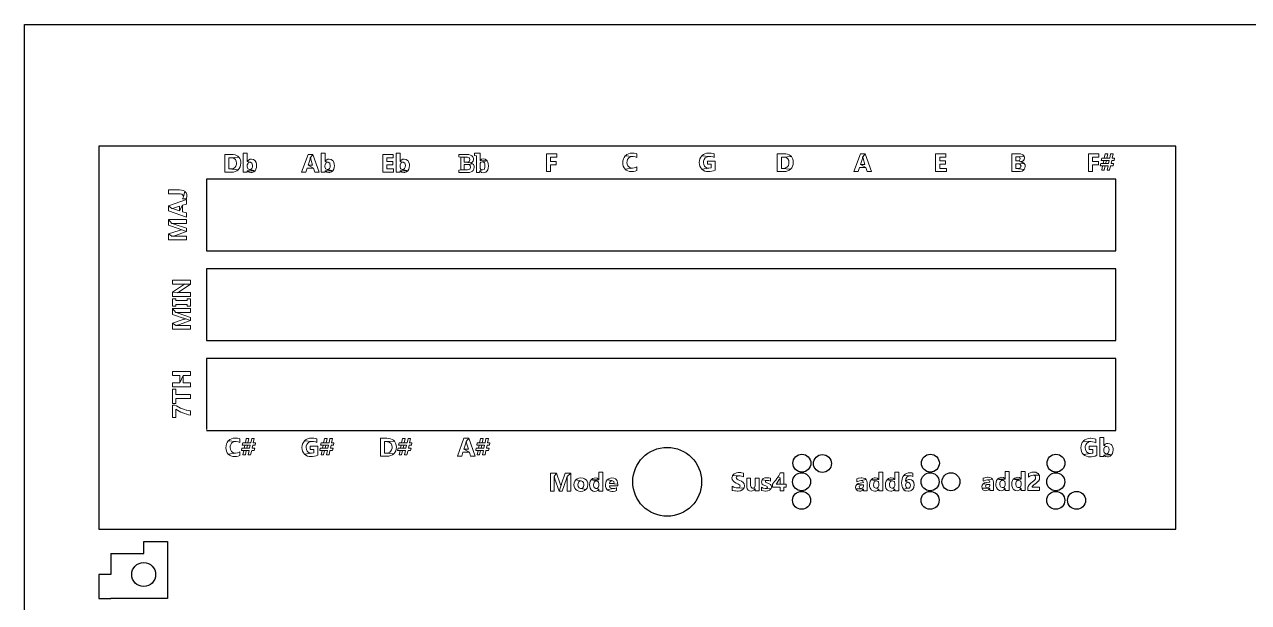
# Model space of a CAD drawing. Extents: x 552 to 941, y 449 to 683.
# Drawn here: x 551.7 to 756.3, y 586.4 to 683 of the extents above; entities that cross this region are included whole.
import ezdxf

# ---------------------------------------------------------------- set-up
doc = ezdxf.new("R2010")
doc.units = 0
doc.header["$MEASUREMENT"] = 0

msp = doc.modelspace()

# ---------------------------------------------------------------- linework, layer by layer
for p, q in [((744.17, 662.68), (564.17, 662.68)), ((564.17, 662.68), (564.17, 598.68)), ((744.17, 598.68), (744.17, 662.68)), ((734.17, 657.18), (582.17, 657.18)), ((582.17, 657.18), (582.17, 645.18)), ((734.17, 645.18), (734.17, 657.18)), ((582.17, 645.18), (734.17, 645.18)), ((734.17, 642.18), (582.17, 642.18)), ((582.17, 642.18), (582.17, 630.18)), ((734.17, 630.18), (734.17, 642.18)), ((582.17, 630.18), (734.17, 630.18)), ((734.17, 627.18), (582.17, 627.18)), ((582.17, 627.18), (582.17, 615.35)), ((734.17, 615.18), (734.17, 627.18)), ((582.17, 615.18), (734.17, 615.18)), ((564.17, 598.68), (744.17, 598.68)), ((571.67, 594.6), (571.67, 596.6)), ((571.67, 596.6), (575.67, 596.6)), ((575.67, 596.6), (575.67, 594.6)), ((566.17, 594.6), (566.17, 591.1)), ((566.17, 594.6), (571.67, 594.6)), ((575.67, 594.6), (575.67, 587.1)), ((566.17, 591.1), (564.17, 591.1)), ((564.17, 591.1), (564.17, 587.1)), ((564.17, 587.1), (566.17, 587.1)), ((575.67, 587.1), (566.17, 587.1))]:
    msp.add_line(p, q)
msp.add_lwpolyline([(551.75, 683), (941.19, 683), (941.19, 449.3), (551.75, 449.3)], close=True)
at = {"color": 139, "lineweight": 0}
for points in [[(586.29, 661.31), (585.23, 661.31), (585.23, 658.31), (586.29, 658.31), (586.34, 658.31), (586.67, 658.34), (586.97, 658.42), (587.23, 658.55), (587.46, 658.73), (587.46, 658.73), (585.91, 658.86), (585.91, 660.75), (586.24, 660.75), (587.59, 660.84), (587.41, 661.01), (587.2, 661.14), (586.94, 661.23), (586.63, 661.29)], [(587.59, 660.84), (586.24, 660.75), (586.4, 660.75), (586.7, 660.67), (586.94, 660.51), (587.01, 660.42), (587.14, 660.16), (587.18, 659.84), (587.17, 659.66), (587.09, 659.35), (586.93, 659.12), (586.83, 659.03), (586.57, 658.9), (586.24, 658.86), (585.91, 658.86), (587.46, 658.73), (587.65, 658.96), (587.78, 659.22), (587.87, 659.51), (587.89, 659.85), (587.88, 660.1), (587.83, 660.39), (587.73, 660.63)], [(588.98, 661.48), (588.32, 661.48), (588.32, 658.31), (588.98, 658.31), (588.98, 658.56), (588.99, 658.56), (590.29, 658.58), (589.4, 658.76), (589.35, 658.77), (589.09, 658.9), (589.06, 658.94), (588.97, 659.24), (588.97, 659.46), (588.98, 659.58), (589.11, 659.85), (589.16, 659.9), (589.43, 660), (588.98, 660.13)], [(599.95, 661.31), (599.14, 661.31), (598.05, 658.31), (598.78, 658.31), (599, 658.98), (600.06, 658.98), (599.14, 659.5), (599.47, 660.51), (599.52, 660.77), (599.54, 660.77)], [(599.95, 661.31), (599.54, 660.77), (599.59, 660.5), (599.9, 659.5), (599.14, 659.5), (600.06, 658.98), (600.27, 658.31), (601.01, 658.31)], [(601.98, 661.48), (601.32, 661.48), (601.32, 658.31), (601.98, 658.31), (601.98, 658.56), (601.98, 658.56), (603.28, 658.58), (602.39, 658.76), (602.35, 658.77), (602.08, 658.9), (602.05, 658.94), (601.97, 659.24), (601.97, 659.46), (601.98, 659.58), (602.1, 659.85), (602.15, 659.9), (602.43, 660), (601.98, 660.13)], [(613.38, 661.31), (611.65, 661.31), (611.65, 658.31), (613.45, 658.31), (613.45, 658.86), (612.33, 658.86), (612.33, 659.54), (613.31, 659.54), (613.31, 660.09), (612.33, 660.09), (612.33, 660.75), (613.38, 660.75)], [(614.52, 661.48), (613.86, 661.48), (613.86, 658.31), (614.52, 658.31), (614.52, 658.56), (614.53, 658.56), (615.83, 658.58), (614.94, 658.76), (614.89, 658.77), (614.63, 658.9), (614.59, 658.94), (614.52, 659.24), (614.52, 659.46), (614.52, 659.58), (614.64, 659.85), (614.69, 659.9), (614.98, 660), (614.52, 660.13)], [(625.67, 661.28), (624.34, 661.28), (624.34, 660.92), (624.66, 660.85), (625.67, 660.82), (625.81, 660.81), (626.07, 660.72), (626.1, 660.69), (626.19, 660.41), (626.19, 660.38), (626.07, 660.13), (626, 660.08), (625.7, 660.02), (625.26, 660.02), (626.47, 659.89), (626.69, 660.09), (626.73, 660.17), (626.8, 660.46), (626.79, 660.59), (626.7, 660.87), (626.5, 661.07), (626.3, 661.18), (626.02, 661.26)], [(624.66, 660.85), (624.66, 658.7), (625.26, 658.74), (625.26, 659.61), (625.87, 659.61), (626.65, 659.72), (626.37, 659.84), (626.47, 659.89), (625.26, 660.02), (625.26, 660.82), (625.67, 660.82)], [(627.89, 661.49), (626.97, 661.49), (626.97, 661.13), (627.29, 661.07), (627.29, 658.28), (627.81, 658.28), (627.85, 658.56), (628.28, 658.71), (628.04, 658.76), (627.89, 658.92), (627.89, 659.86), (628.04, 660.02), (628.27, 660.08), (629.08, 660.23), (627.89, 660.28)], [(640.7, 661.42), (638.97, 661.42), (638.97, 658.42), (639.65, 658.42), (639.65, 659.58), (640.61, 659.58), (640.61, 660.13), (639.65, 660.13), (639.65, 660.86), (640.7, 660.86)], [(652.15, 661.04), (651.97, 660.8), (651.84, 660.54), (651.76, 660.24), (651.74, 659.92), (651.76, 659.63), (651.83, 659.33), (651.95, 659.06), (652.13, 658.83), (653.35, 659.01), (653.22, 659.02), (652.93, 659.1), (652.69, 659.27), (652.61, 659.37), (652.49, 659.64), (652.45, 659.97), (652.47, 660.16), (652.55, 660.44), (652.71, 660.69), (652.81, 660.77), (653.08, 660.91), (653.39, 660.95)], [(653.34, 661.53), (653.28, 661.53), (652.96, 661.5), (652.68, 661.41), (652.42, 661.27), (652.18, 661.08), (652.15, 661.04), (653.39, 660.95), (653.5, 660.95), (653.8, 660.89), (654.08, 660.77), (654.08, 661.42), (653.97, 661.46), (653.67, 661.51)], [(664.96, 661.05), (664.77, 660.81), (664.64, 660.55), (664.56, 660.26), (664.54, 659.93), (664.56, 659.61), (664.64, 659.31), (664.77, 659.05), (664.95, 658.83), (666.12, 658.99), (666.01, 659), (665.72, 659.08), (665.48, 659.25), (665.39, 659.36), (665.28, 659.63), (665.24, 659.97), (665.26, 660.17), (665.34, 660.46), (665.51, 660.7), (665.62, 660.79), (665.88, 660.92), (666.2, 660.96)], [(666.21, 661.53), (666.09, 661.53), (665.76, 661.49), (665.48, 661.4), (665.22, 661.27), (664.99, 661.09), (664.96, 661.05), (666.2, 660.96), (666.47, 660.95), (666.78, 660.88), (667.04, 660.76), (667.04, 661.4), (666.83, 661.46), (666.53, 661.52)], [(678.64, 661.42), (677.57, 661.42), (677.57, 658.42), (678.64, 658.42), (678.68, 658.42), (679.01, 658.45), (679.31, 658.53), (679.57, 658.66), (679.79, 658.83), (679.8, 658.84), (678.25, 658.97), (678.25, 660.86), (678.58, 660.86), (679.94, 660.95), (679.75, 661.11), (679.53, 661.25), (679.27, 661.34), (678.98, 661.4)], [(679.94, 660.95), (678.58, 660.86), (678.75, 660.85), (679.04, 660.78), (679.27, 660.62), (679.35, 660.54), (679.48, 660.27), (679.52, 659.95), (679.51, 659.76), (679.43, 659.46), (679.27, 659.23), (679.17, 659.14), (678.91, 659.01), (678.58, 658.97), (678.25, 658.97), (679.8, 658.84), (680, 659.07), (680.12, 659.33), (680.21, 659.62), (680.23, 659.96), (680.22, 660.21), (680.16, 660.49), (680.07, 660.74)], [(692.27, 661.42), (691.46, 661.42), (690.37, 658.42), (691.1, 658.42), (691.32, 659.09), (692.39, 659.09), (691.46, 659.61), (691.79, 660.62), (691.84, 660.88), (691.86, 660.88)], [(692.27, 661.42), (691.86, 660.88), (691.91, 660.61), (692.23, 659.61), (691.46, 659.61), (692.39, 659.09), (692.6, 658.42), (693.33, 658.42)], [(705.76, 661.42), (704.04, 661.42), (704.04, 658.42), (705.83, 658.42), (705.83, 658.97), (704.72, 658.97), (704.72, 659.65), (705.7, 659.65), (705.7, 660.2), (704.72, 660.2), (704.72, 660.86), (705.76, 660.86)], [(717.85, 661.42), (716.76, 661.42), (716.76, 658.42), (717.91, 658.42), (718.19, 658.44), (718.48, 658.52), (718.72, 658.66), (718.82, 658.75), (717.43, 658.92), (717.43, 659.71), (717.81, 659.71), (718.83, 659.79), (718.62, 659.94), (718.31, 660.02), (718.31, 660.03), (718.49, 660.11), (717.43, 660.21), (717.43, 660.92), (717.69, 660.92), (718.83, 661.01), (718.62, 661.23), (718.49, 661.31), (718.21, 661.39)], [(718.83, 661.01), (717.69, 660.92), (717.84, 660.91), (718.1, 660.8), (718.18, 660.59), (718.18, 660.58), (718.06, 660.31), (718.03, 660.28), (717.74, 660.21), (717.43, 660.21), (718.49, 660.11), (718.73, 660.29), (718.83, 660.42), (718.89, 660.71), (718.89, 660.72)], [(731.33, 661.42), (729.6, 661.42), (729.6, 658.42), (730.28, 658.42), (730.28, 659.58), (731.25, 659.58), (731.25, 660.13), (730.28, 660.13), (730.28, 660.86), (731.33, 660.86)], [(733.71, 661.4), (733.29, 661.4), (733.13, 660.65), (732.65, 660.65), (732.21, 660.65), (731.79, 660.65), (731.72, 660.28), (732.14, 660.28), (733.05, 660.28), (732.93, 659.76), (732.45, 659.76), (732.03, 659.76), (731.63, 659.76), (731.56, 659.38), (731.94, 659.38), (732.85, 659.38), (732.7, 658.66), (733.12, 658.66), (733.28, 659.38), (733.7, 659.38), (733.79, 659.76), (733.35, 659.76), (733.47, 660.28), (733.86, 660.28), (733.94, 660.65), (733.55, 660.65)], [(732.8, 661.4), (732.37, 661.4), (732.21, 660.65), (732.65, 660.65)], [(589.69, 660.5), (589.46, 660.48), (589.2, 660.35), (588.99, 660.13), (588.98, 660.13), (589.43, 660), (589.51, 659.99), (589.76, 659.85), (589.81, 659.75), (589.87, 659.43), (589.85, 659.19), (589.74, 658.94), (589.68, 658.86), (589.4, 658.76), (590.29, 658.58), (590.43, 658.82), (590.52, 659.1), (590.55, 659.44), (590.53, 659.67), (590.46, 659.97), (590.32, 660.22), (590.25, 660.3), (590, 660.45)], [(602.68, 660.5), (602.45, 660.48), (602.19, 660.35), (601.98, 660.13), (601.98, 660.13), (602.43, 660), (602.5, 659.99), (602.76, 659.85), (602.81, 659.75), (602.86, 659.43), (602.85, 659.19), (602.75, 658.94), (602.67, 658.86), (602.39, 658.76), (603.28, 658.58), (603.43, 658.82), (603.52, 659.1), (603.54, 659.44), (603.53, 659.67), (603.46, 659.97), (603.32, 660.22), (603.24, 660.3), (603, 660.45)], [(615.23, 660.5), (614.99, 660.48), (614.73, 660.35), (614.53, 660.13), (614.52, 660.13), (614.98, 660), (615.05, 659.99), (615.3, 659.85), (615.35, 659.75), (615.41, 659.43), (615.4, 659.19), (615.29, 658.94), (615.22, 658.86), (614.94, 658.76), (615.83, 658.58), (615.98, 658.82), (616.06, 659.1), (616.09, 659.44), (616.08, 659.67), (616, 659.97), (615.87, 660.22), (615.79, 660.3), (615.54, 660.45)], [(626.65, 659.72), (625.87, 659.61), (625.94, 659.61), (626.2, 659.5), (626.24, 659.45), (626.31, 659.15), (626.3, 659.1), (626.19, 658.85), (626.12, 658.81), (625.82, 658.74), (625.26, 658.74), (624.66, 658.7), (624.34, 658.64), (624.34, 658.28), (625.82, 658.28), (626.1, 658.3), (626.4, 658.37), (626.62, 658.51), (626.72, 658.6), (626.86, 658.84), (626.91, 659.15), (626.89, 659.32), (626.77, 659.6)], [(629.08, 660.23), (628.27, 660.08), (628.39, 660.07), (628.61, 659.9), (628.67, 659.71), (628.7, 659.38), (628.7, 659.34), (628.68, 659.14), (628.61, 658.87), (628.55, 658.8), (628.28, 658.71), (627.85, 658.56), (627.87, 658.52), (628.1, 658.32), (628.14, 658.3), (628.43, 658.24), (628.59, 658.25), (628.87, 658.35), (629.08, 658.54), (629.19, 658.73), (629.27, 659), (629.3, 659.34), (629.3, 659.38), (629.27, 659.71), (629.2, 659.99)], [(628.43, 660.55), (628.41, 660.55), (628.12, 660.48), (628.11, 660.48), (627.89, 660.28), (629.08, 660.23), (628.97, 660.36), (628.73, 660.5)], [(654.08, 659.2), (653.96, 659.14), (653.66, 659.04), (653.35, 659.01), (652.13, 658.83), (652.33, 658.67), (652.59, 658.53), (652.89, 658.46), (653.22, 658.43), (653.51, 658.44), (653.82, 658.5), (654.08, 658.59)], [(667.18, 660.19), (665.9, 660.19), (665.9, 659.65), (666.51, 659.65), (666.51, 659.06), (666.44, 659.04), (666.12, 658.99), (664.95, 658.83), (664.97, 658.82), (665.19, 658.65), (665.45, 658.52), (665.75, 658.46), (666.09, 658.43), (666.31, 658.44), (666.63, 658.48), (666.93, 658.57), (667.18, 658.68)], [(718.83, 659.79), (717.81, 659.71), (717.9, 659.7), (718.17, 659.61), (718.19, 659.59), (718.31, 659.32), (718.3, 659.29), (718.17, 659.03), (718.11, 658.99), (717.8, 658.92), (717.43, 658.92), (718.82, 658.75), (718.96, 659), (719.01, 659.31), (718.98, 659.54)], [(731.94, 659.38), (731.8, 658.66), (732.21, 658.66), (732.37, 659.38), (732.85, 659.38)], [(732.14, 660.28), (732.03, 659.76), (732.45, 659.76), (732.57, 660.28), (733.05, 660.28)], [(590.29, 658.58), (588.99, 658.56), (589.05, 658.48), (589.28, 658.31), (589.59, 658.26), (589.79, 658.27), (590.06, 658.38)], [(603.28, 658.58), (601.98, 658.56), (602.05, 658.48), (602.28, 658.31), (602.59, 658.26), (602.78, 658.27), (603.06, 658.38)], [(615.83, 658.58), (614.53, 658.56), (614.59, 658.48), (614.83, 658.31), (615.13, 658.26), (615.33, 658.27), (615.61, 658.38)], [(575.84, 655.37), (575.84, 654.69), (577.61, 654.69), (577.74, 654.69), (578.05, 654.63), (578.24, 654.47), (578.3, 654.23), (578.53, 655.13), (578.29, 655.26), (577.99, 655.35), (577.65, 655.37)], [(578.17, 653.85), (578.81, 653.85), (578.85, 653.97), (578.89, 654.28), (578.86, 654.6), (578.75, 654.87), (578.56, 655.1), (578.53, 655.13), (578.3, 654.23), (578.29, 654.12)], [(575.84, 652.68), (576.37, 652.27), (576.64, 652.32), (577.65, 652.64), (577.65, 651.88), (578.17, 652.8), (578.83, 653.01), (578.83, 653.75)], [(575.84, 652.68), (575.84, 651.88), (578.83, 650.79), (578.83, 651.52), (578.17, 651.73), (578.17, 652.8), (577.65, 651.88), (576.63, 652.2), (576.37, 652.25), (576.37, 652.27)], [(575.84, 650.43), (575.84, 649.46), (577.61, 648.85), (577.72, 648.81), (578.04, 648.72), (578.04, 648.72), (578.83, 648.41), (578.83, 648.97), (576.79, 649.67), (576.73, 649.69), (576.4, 649.76), (576.4, 649.78)], [(575.84, 650.43), (576.4, 649.78), (576.42, 649.78), (576.74, 649.76), (577.04, 649.76), (578.83, 649.76), (578.83, 650.43)], [(575.84, 648), (576.4, 647.61), (576.56, 647.64), (576.82, 647.7), (578.83, 648.41), (578.04, 648.72), (577.92, 648.69), (577.61, 648.61)], [(575.84, 648), (575.84, 647.01), (578.83, 647.01), (578.83, 647.62), (577.18, 647.62), (577.04, 647.62), (576.74, 647.61), (576.4, 647.58), (576.4, 647.61)], [(576.49, 640.27), (576.49, 639.63), (578.15, 639.63), (578.29, 639.63), (578.56, 639.65), (578.56, 639.64), (579.49, 639.59), (579.49, 640.27)], [(576.49, 638.3), (577.36, 638.2), (577.61, 638.35), (579.49, 639.59), (578.56, 639.64), (578.32, 639.49)], [(576.49, 638.3), (576.49, 637.57), (579.49, 637.57), (579.49, 638.2), (577.84, 638.2), (577.63, 638.2), (577.36, 638.19), (577.36, 638.2)], [(576.49, 637.14), (576.49, 635.96), (577.02, 635.96), (577.02, 636.21), (578.96, 636.21), (578.96, 635.96), (579.49, 635.96), (579.49, 637.14), (578.96, 637.14), (578.96, 636.89), (577.02, 636.89), (577.02, 637.14)], [(576.49, 635.53), (576.49, 634.57), (578.27, 633.95), (578.39, 633.91), (578.7, 633.84), (578.7, 633.82), (579.49, 633.52), (579.49, 634.07), (577.46, 634.78), (577.39, 634.8), (577.05, 634.87), (577.05, 634.88)], [(576.49, 635.53), (577.05, 634.88), (577.07, 634.88), (577.4, 634.87), (577.7, 634.86), (579.49, 634.86), (579.49, 635.53)], [(576.49, 633.1), (577.05, 632.71), (577.22, 632.75), (577.47, 632.81), (579.49, 633.52), (578.7, 633.82), (578.57, 633.79), (578.27, 633.71)], [(576.49, 633.1), (576.49, 632.11), (579.49, 632.11), (579.49, 632.72), (577.83, 632.72), (577.7, 632.72), (577.4, 632.71), (577.05, 632.7), (577.05, 632.71)], [(576.49, 625.05), (576.49, 624.37), (577.69, 624.37), (577.69, 623.12), (578.27, 624.37), (579.49, 624.37), (579.49, 625.05)], [(576.49, 623.12), (576.49, 622.45), (579.49, 622.45), (579.49, 623.12), (578.27, 623.12), (578.27, 624.37), (577.69, 623.12)], [(576.49, 622.05), (576.49, 619.66), (577.04, 619.66), (577.04, 620.52), (579.49, 620.52), (579.49, 621.19), (577.04, 621.19), (577.04, 622.05)], [(576.49, 619.42), (576.49, 617.33), (577.04, 617.33), (577.04, 618.73), (577.05, 618.71), (577.32, 618.55), (577.6, 618.4), (577.62, 618.39), (577.9, 618.25), (578.18, 618.13), (578.23, 618.11), (578.52, 617.99), (578.81, 617.9), (578.88, 617.88), (579.18, 617.81), (579.49, 617.74), (579.49, 618.44), (579.41, 618.45), (579.1, 618.5), (578.81, 618.57), (578.77, 618.58), (578.47, 618.67), (578.18, 618.78), (578.13, 618.81), (577.84, 618.92), (577.55, 619.07), (577.44, 619.12), (577.16, 619.27), (576.88, 619.42)], [(587, 613.91), (586.94, 613.91), (586.63, 613.88), (586.33, 613.78), (586.08, 613.65), (585.85, 613.46), (585.8, 613.42), (587.05, 613.32), (587.15, 613.32), (587.46, 613.26), (587.74, 613.15), (587.74, 613.8), (587.63, 613.83), (587.34, 613.89)], [(590.15, 613.84), (589.72, 613.84), (589.56, 613.1), (589.08, 613.1), (588.66, 613.1), (588.23, 613.1), (588.15, 612.72), (588.58, 612.72), (589.48, 612.72), (589.37, 612.2), (588.89, 612.2), (588.47, 612.2), (588.08, 612.2), (588, 611.82), (588.39, 611.82), (589.29, 611.82), (589.13, 611.1), (589.55, 611.1), (589.72, 611.82), (590.13, 611.82), (590.22, 612.2), (589.8, 612.2), (589.91, 612.72), (590.3, 612.72), (590.37, 613.1), (589.99, 613.1)], [(589.24, 613.84), (588.81, 613.84), (588.66, 613.1), (589.08, 613.1)], [(599.8, 613.91), (599.68, 613.9), (599.36, 613.87), (599.07, 613.78), (598.81, 613.64), (598.58, 613.47), (598.55, 613.42), (599.79, 613.34), (600.07, 613.32), (600.37, 613.26), (600.63, 613.14), (600.63, 613.78), (600.43, 613.83), (600.12, 613.89)], [(603.24, 613.84), (602.81, 613.84), (602.65, 613.1), (602.18, 613.1), (601.75, 613.1), (601.32, 613.1), (601.25, 612.72), (601.67, 612.72), (602.58, 612.72), (602.46, 612.2), (601.98, 612.2), (601.56, 612.2), (601.17, 612.2), (601.1, 611.82), (601.48, 611.82), (602.39, 611.82), (602.23, 611.1), (602.65, 611.1), (602.81, 611.82), (603.22, 611.82), (603.32, 612.2), (602.89, 612.2), (603.01, 612.72), (603.39, 612.72), (603.47, 613.1), (603.08, 613.1)], [(602.34, 613.84), (601.9, 613.84), (601.75, 613.1), (602.18, 613.1)], [(612.29, 613.86), (611.24, 613.86), (611.24, 610.86), (612.29, 610.86), (612.35, 610.86), (612.67, 610.89), (612.97, 610.97), (613.23, 611.1), (613.46, 611.28), (613.47, 611.29), (611.91, 611.4), (611.91, 613.31), (612.24, 613.31), (613.59, 613.38), (613.42, 613.56), (613.2, 613.68), (612.94, 613.78), (612.64, 613.83)], [(616.28, 613.83), (615.85, 613.83), (615.69, 613.1), (615.21, 613.1), (614.78, 613.1), (614.36, 613.1), (614.28, 612.72), (614.71, 612.72), (615.61, 612.72), (615.5, 612.2), (615.02, 612.2), (614.59, 612.2), (614.21, 612.2), (614.12, 611.82), (614.52, 611.82), (615.41, 611.82), (615.26, 611.1), (615.68, 611.1), (615.85, 611.82), (616.26, 611.82), (616.35, 612.2), (615.92, 612.2), (616.03, 612.72), (616.43, 612.72), (616.5, 613.1), (616.12, 613.1)], [(615.36, 613.83), (614.94, 613.83), (614.78, 613.1), (615.21, 613.1)], [(625.99, 613.86), (625.19, 613.86), (624.1, 610.86), (624.83, 610.86), (625.04, 611.52), (626.11, 611.52), (625.19, 612.04), (625.51, 613.06), (625.57, 613.32), (625.58, 613.32)], [(625.99, 613.86), (625.58, 613.32), (625.63, 613.06), (625.95, 612.04), (625.19, 612.04), (626.11, 611.52), (626.32, 610.86), (627.06, 610.86)], [(629.31, 613.83), (628.88, 613.83), (628.73, 613.1), (628.25, 613.1), (627.82, 613.1), (627.39, 613.1), (627.33, 612.72), (627.74, 612.72), (628.65, 612.72), (628.53, 612.2), (628.05, 612.2), (627.64, 612.2), (627.24, 612.2), (627.17, 611.82), (627.55, 611.82), (628.46, 611.82), (628.31, 611.1), (628.72, 611.1), (628.88, 611.82), (629.3, 611.82), (629.4, 612.2), (628.96, 612.2), (629.08, 612.72), (629.46, 612.72), (629.55, 613.1), (629.15, 613.1)], [(628.41, 613.83), (627.98, 613.83), (627.82, 613.1), (628.25, 613.1)], [(729.98, 613.87), (729.87, 613.87), (729.54, 613.83), (729.25, 613.74), (728.99, 613.61), (728.77, 613.42), (728.73, 613.38), (729.97, 613.31), (730.25, 613.28), (730.55, 613.22), (730.82, 613.11), (730.82, 613.73), (730.61, 613.8), (730.31, 613.85)], [(732.14, 613.99), (731.48, 613.99), (731.48, 610.82), (732.14, 610.82), (732.14, 611.07), (732.15, 611.07), (733.45, 611.09), (732.55, 611.27), (732.51, 611.28), (732.25, 611.41), (732.2, 611.45), (732.13, 611.75), (732.13, 611.97), (732.14, 612.09), (732.25, 612.36), (732.31, 612.41), (732.59, 612.51), (732.14, 612.64)], [(585.8, 613.42), (585.63, 613.18), (585.5, 612.92), (585.43, 612.62), (585.4, 612.29), (585.43, 612.01), (585.49, 611.71), (585.62, 611.44), (585.8, 611.21), (587.02, 611.39), (586.89, 611.4), (586.59, 611.48), (586.36, 611.65), (586.27, 611.75), (586.16, 612.02), (586.12, 612.34), (586.12, 612.54), (586.21, 612.83), (586.37, 613.06), (586.48, 613.16), (586.74, 613.28), (587.05, 613.32)], [(588.39, 611.82), (588.24, 611.1), (588.66, 611.1), (588.81, 611.82), (589.29, 611.82)], [(588.58, 612.72), (588.47, 612.2), (588.89, 612.2), (589, 612.72), (589.48, 612.72)], [(598.55, 613.42), (598.36, 613.19), (598.23, 612.93), (598.15, 612.64), (598.13, 612.31), (598.15, 611.98), (598.23, 611.69), (598.36, 611.43), (598.55, 611.21), (599.71, 611.37), (599.6, 611.38), (599.31, 611.45), (599.08, 611.63), (598.98, 611.74), (598.87, 612.01), (598.84, 612.34), (598.85, 612.54), (598.94, 612.84), (599.1, 613.07), (599.21, 613.16), (599.47, 613.3), (599.79, 613.34)], [(600.78, 612.57), (599.5, 612.57), (599.5, 612.02), (600.1, 612.02), (600.1, 611.45), (600.03, 611.41), (599.71, 611.37), (598.55, 611.21), (598.56, 611.19), (598.78, 611.03), (599.04, 610.9), (599.34, 610.83), (599.69, 610.81), (599.91, 610.82), (600.23, 610.86), (600.52, 610.94), (600.78, 611.06)], [(601.48, 611.82), (601.33, 611.1), (601.75, 611.1), (601.9, 611.82), (602.39, 611.82)], [(601.67, 612.72), (601.56, 612.2), (601.98, 612.2), (602.09, 612.72), (602.58, 612.72)], [(613.59, 613.38), (612.24, 613.31), (612.4, 613.3), (612.71, 613.22), (612.94, 613.06), (613.02, 612.97), (613.14, 612.71), (613.18, 612.38), (613.18, 612.2), (613.09, 611.91), (612.93, 611.67), (612.83, 611.57), (612.57, 611.45), (612.24, 611.4), (611.91, 611.4), (613.47, 611.29), (613.65, 611.51), (613.79, 611.77), (613.87, 612.07), (613.9, 612.39), (613.88, 612.64), (613.83, 612.93), (613.73, 613.18)], [(614.52, 611.82), (614.37, 611.1), (614.78, 611.1), (614.94, 611.82), (615.41, 611.82)], [(614.71, 612.72), (614.59, 612.2), (615.02, 612.2), (615.13, 612.72), (615.61, 612.72)], [(627.55, 611.82), (627.4, 611.1), (627.82, 611.1), (627.98, 611.82), (628.46, 611.82)], [(627.74, 612.72), (627.64, 612.2), (628.05, 612.2), (628.17, 612.72), (628.65, 612.72)], [(728.73, 613.38), (728.55, 613.16), (728.42, 612.89), (728.34, 612.59), (728.32, 612.27), (728.34, 611.94), (728.42, 611.65), (728.55, 611.39), (728.73, 611.17), (729.9, 611.34), (729.79, 611.34), (729.5, 611.41), (729.26, 611.59), (729.17, 611.7), (729.06, 611.97), (729.02, 612.3), (729.04, 612.5), (729.12, 612.8), (729.29, 613.03), (729.4, 613.12), (729.66, 613.26), (729.97, 613.31)], [(730.96, 612.53), (729.68, 612.53), (729.68, 611.99), (730.29, 611.99), (730.29, 611.4), (730.22, 611.38), (729.9, 611.34), (728.73, 611.17), (728.74, 611.16), (728.97, 610.98), (729.23, 610.87), (729.53, 610.79), (729.87, 610.77), (730.09, 610.77), (730.41, 610.82), (730.7, 610.9), (730.96, 611.02)], [(732.84, 613.01), (732.61, 612.99), (732.35, 612.86), (732.15, 612.64), (732.14, 612.64), (732.59, 612.51), (732.67, 612.5), (732.91, 612.36), (732.97, 612.26), (733.03, 611.94), (733.01, 611.71), (732.9, 611.45), (732.83, 611.37), (732.55, 611.27), (733.45, 611.09), (733.59, 611.33), (733.67, 611.61), (733.71, 611.95), (733.69, 612.18), (733.61, 612.49), (733.48, 612.73), (733.4, 612.81), (733.15, 612.96)], [(587.74, 611.58), (587.62, 611.52), (587.33, 611.42), (587.02, 611.39), (585.8, 611.21), (586, 611.04), (586.26, 610.91), (586.55, 610.83), (586.89, 610.81), (587.17, 610.82), (587.48, 610.88), (587.74, 610.97)], [(733.45, 611.09), (732.15, 611.07), (732.2, 610.99), (732.44, 610.83), (732.74, 610.77), (732.94, 610.78), (733.22, 610.89)], [(640.67, 608.04), (639.68, 608.04), (639.68, 605.05), (640.29, 605.05), (640.29, 606.7), (640.29, 606.84), (640.29, 607.15), (640.26, 607.48), (640.29, 607.48)], [(640.67, 608.04), (640.29, 607.48), (640.32, 607.32), (640.38, 607.06), (641.09, 605.05), (641.39, 605.84), (641.37, 605.96), (641.28, 606.26)], [(643.09, 608.04), (642.14, 608.04), (641.52, 606.27), (641.48, 606.16), (641.4, 605.84), (641.39, 605.84), (641.09, 605.05), (641.64, 605.05), (642.35, 607.09), (642.36, 607.15), (642.44, 607.48), (642.46, 607.48)], [(643.09, 608.04), (642.46, 607.48), (642.46, 607.46), (642.44, 607.14), (642.43, 606.84), (642.43, 605.05), (643.09, 605.05)], [(648.43, 608.22), (647.76, 608.22), (647.76, 606.94), (647.75, 606.94), (646.47, 606.92), (647.34, 606.73), (647.39, 606.73), (647.65, 606.59), (647.7, 606.54), (647.77, 606.25), (647.77, 606.09), (647.76, 605.93), (647.65, 605.66), (647.6, 605.6), (647.32, 605.5), (647.76, 605.34), (647.76, 605.05), (648.43, 605.05)], [(670.1, 607.65), (670.06, 607.56), (670, 607.25), (670.04, 607), (670.18, 606.73), (670.19, 606.73), (670.41, 606.53), (670.7, 606.38), (670.96, 606.26), (671.17, 606.16), (671.3, 606.03), (671.35, 605.87), (671.32, 605.75), (671.23, 605.65), (671.07, 605.59), (670.84, 605.57), (671.96, 605.51), (672.02, 605.61), (672.07, 605.93), (672.07, 605.95), (672.01, 606.25), (671.85, 606.49), (671.6, 606.68), (671.57, 606.71), (671.29, 606.84), (671.04, 606.95), (670.87, 607.06), (670.76, 607.17), (670.72, 607.3), (670.75, 607.43), (670.85, 607.52), (671.01, 607.59), (671.22, 607.61)], [(671.19, 608.14), (671.03, 608.13), (670.73, 608.09), (670.63, 608.06), (670.36, 607.92), (670.3, 607.88), (670.1, 607.65), (671.22, 607.61), (671.39, 607.6), (671.59, 607.56), (671.76, 607.49), (671.93, 607.4), (671.93, 608.03), (671.91, 608.03), (671.6, 608.11), (671.5, 608.13)], [(678.67, 608.09), (678.06, 608.09), (677.97, 607.9), (677.81, 607.61), (677.67, 607.38), (678.07, 607.25), (678.07, 606.2), (677.36, 606.2), (678.67, 606.2)], [(695.22, 608.23), (694.56, 608.23), (694.56, 606.96), (694.55, 606.96), (693.27, 606.94), (694.13, 606.75), (694.19, 606.75), (694.45, 606.62), (694.49, 606.57), (694.57, 606.26), (694.57, 606.11), (694.56, 605.95), (694.44, 605.68), (694.39, 605.62), (694.11, 605.52), (694.56, 605.36), (694.56, 605.07), (695.22, 605.07)], [(697.87, 608.23), (697.21, 608.23), (697.21, 606.96), (697.2, 606.96), (695.91, 606.94), (696.78, 606.75), (696.84, 606.75), (697.1, 606.62), (697.14, 606.57), (697.21, 606.26), (697.21, 606.11), (697.21, 605.95), (697.09, 605.68), (697.04, 605.62), (696.76, 605.52), (697.21, 605.36), (697.21, 605.07), (697.87, 605.07)], [(698.72, 607.65), (698.56, 607.41), (698.45, 607.11), (698.43, 607.04), (698.37, 606.73), (698.35, 606.41), (698.37, 606.11), (698.42, 605.82), (698.49, 605.64), (698.64, 605.38), (699.43, 605.52), (699.26, 605.56), (699.13, 605.68), (699.05, 605.85), (699.02, 606.06), (699.05, 606.23), (699.13, 606.37), (699.26, 606.47), (699.42, 606.51), (699, 606.7), (699.01, 606.78), (699.07, 607.08), (699.07, 607.09), (699.22, 607.36), (699.45, 607.55), (699.45, 607.55), (699.75, 607.61)], [(699.71, 608.12), (699.43, 608.09), (699.14, 607.99), (698.94, 607.87), (698.72, 607.65), (699.75, 607.61), (699.96, 607.59), (700.25, 607.48), (700.25, 608.03), (700.06, 608.09)], [(716.33, 608.34), (715.67, 608.34), (715.67, 607.06), (715.66, 607.06), (714.37, 607.04), (715.25, 606.85), (715.3, 606.84), (715.56, 606.71), (715.6, 606.66), (715.68, 606.37), (715.68, 606.21), (715.67, 606.05), (715.56, 605.78), (715.5, 605.72), (715.23, 605.62), (715.67, 605.46), (715.67, 605.16), (716.33, 605.16)], [(718.98, 608.34), (718.31, 608.34), (718.31, 607.06), (718.31, 607.06), (717.02, 607.04), (717.9, 606.85), (717.95, 606.84), (718.21, 606.71), (718.25, 606.66), (718.33, 606.37), (718.33, 606.21), (718.31, 606.05), (718.21, 605.78), (718.15, 605.72), (717.88, 605.62), (718.31, 605.46), (718.31, 605.16), (718.98, 605.16)], [(721.37, 607.72), (720.31, 607.68), (720.37, 607.68), (720.64, 607.59), (720.65, 607.57), (720.75, 607.3), (720.72, 607.11), (720.62, 606.94), (720.45, 606.77), (720.22, 606.59), (720.21, 606.58), (719.96, 606.39), (719.92, 606.36), (719.7, 606.13), (719.66, 606.07), (719.5, 605.8), (719.47, 605.7), (719.43, 605.38), (719.43, 605.16), (721.42, 605.16), (721.42, 605.71), (720.15, 605.71), (720.19, 605.83), (720.31, 605.96), (720.47, 606.11), (720.66, 606.25), (720.7, 606.27), (720.95, 606.46), (720.97, 606.47), (721.2, 606.7), (721.21, 606.72), (721.37, 606.99), (721.38, 607.04), (721.42, 607.36), (721.42, 607.41)], [(720.45, 608.21), (720.45, 608.21), (720.13, 608.18), (719.85, 608.1), (719.57, 607.96), (719.57, 607.38), (719.76, 607.51), (720.02, 607.64), (720.31, 607.68), (721.37, 607.72), (721.36, 607.73), (721.17, 607.98), (721.14, 608.01), (720.86, 608.15), (720.77, 608.18)], [(643.91, 606.94), (643.73, 606.72), (643.62, 606.43), (643.59, 606.11), (643.61, 605.8), (643.72, 605.53), (643.89, 605.29), (644.13, 605.12), (644.4, 605.02), (644.74, 604.99), (644.75, 604.99), (645.08, 605.03), (645.36, 605.13), (645.59, 605.3), (645.59, 605.31), (644.75, 605.5), (644.7, 605.5), (644.45, 605.59), (644.31, 605.8), (644.26, 606.11), (644.28, 606.32), (644.38, 606.58), (644.46, 606.65), (644.75, 606.73)], [(644.76, 607.24), (644.75, 607.24), (644.42, 607.2), (644.13, 607.1), (643.91, 606.94), (643.91, 606.94), (644.75, 606.73), (644.78, 606.73), (645.03, 606.66), (645.18, 606.46), (645.23, 606.13), (645.22, 606.06), (645.16, 605.75), (645.01, 605.56), (644.75, 605.5), (645.59, 605.31), (645.77, 605.54), (645.87, 605.82), (645.9, 606.15), (645.88, 606.42), (645.78, 606.71), (645.6, 606.94), (645.37, 607.1), (645.1, 607.2)], [(646.47, 606.92), (646.32, 606.69), (646.23, 606.4), (646.2, 606.07), (646.22, 605.8), (646.3, 605.51), (646.45, 605.28), (646.53, 605.19), (646.78, 605.04), (647.09, 604.99), (647.29, 605.02), (647.55, 605.12), (647.75, 605.34), (647.76, 605.34), (647.32, 605.5), (647.24, 605.5), (646.99, 605.65), (646.92, 605.77), (646.87, 606.09), (646.89, 606.3), (646.99, 606.56), (647.06, 606.63), (647.34, 606.73)], [(647.18, 607.24), (646.98, 607.22), (646.7, 607.12), (646.47, 606.92), (647.75, 606.94), (647.71, 607.01), (647.49, 607.19)], [(649.15, 606.93), (648.99, 606.69), (648.89, 606.42), (648.85, 606.08), (648.88, 605.8), (648.97, 605.51), (649.14, 605.28), (650.09, 605.46), (649.78, 605.51), (649.59, 605.67), (649.51, 605.93), (650.9, 605.93), (650.9, 606.21), (649.5, 606.33), (649.51, 606.39), (649.64, 606.66), (649.65, 606.67), (649.92, 606.79)], [(650.71, 605.63), (650.69, 605.61), (650.41, 605.5), (650.09, 605.46), (649.14, 605.28), (649.33, 605.13), (649.61, 605.02), (649.94, 604.99), (650.14, 605), (650.45, 605.05), (650.71, 605.15)], [(649.92, 607.24), (649.68, 607.21), (649.41, 607.11), (649.16, 606.93), (649.15, 606.93), (649.92, 606.79), (650.03, 606.78), (650.23, 606.64), (650.29, 606.33), (649.5, 606.33), (650.9, 606.21), (650.88, 606.43), (650.8, 606.73), (650.65, 606.96), (650.51, 607.08), (650.24, 607.2)], [(670.02, 605.87), (670.02, 605.2), (670.1, 605.17), (670.41, 605.07), (670.56, 605.06), (670.88, 605.03), (671.03, 605.04), (671.33, 605.08), (671.43, 605.11), (671.71, 605.23), (671.77, 605.28), (671.96, 605.51), (670.84, 605.57), (670.72, 605.58), (670.41, 605.64), (670.28, 605.7)], [(673.11, 607.23), (672.46, 607.23), (672.46, 605.94), (672.48, 605.68), (672.56, 605.4), (672.7, 605.2), (672.92, 605.07), (673.2, 605.03), (673.39, 605.06), (673.64, 605.18), (673.85, 605.42), (673.87, 605.42), (673.47, 605.54), (673.37, 605.55), (673.18, 605.69), (673.11, 606)], [(674.52, 607.23), (673.87, 607.23), (673.87, 606.01), (673.86, 605.95), (673.76, 605.67), (673.75, 605.65), (673.47, 605.54), (673.87, 605.42), (673.87, 605.09), (674.52, 605.09)], [(675.02, 606.9), (674.94, 606.6), (674.97, 606.37), (675.07, 606.21), (675.23, 606.07), (675.46, 605.97), (675.63, 605.91), (675.79, 605.86), (675.9, 605.79), (675.95, 605.68), (675.85, 605.54), (675.57, 605.49), (676.52, 605.44), (676.58, 605.75), (676.54, 605.98), (676.42, 606.15), (676.24, 606.27), (676.01, 606.37), (675.85, 606.42), (675.72, 606.48), (675.62, 606.55), (675.59, 606.65), (675.61, 606.73), (675.68, 606.79), (675.78, 606.83), (675.9, 606.84)], [(674.94, 605.68), (674.94, 605.14), (674.97, 605.13), (675.28, 605.06), (675.59, 605.03), (675.65, 605.04), (675.96, 605.07), (676, 605.08), (676.28, 605.2), (676.28, 605.2), (676.5, 605.42), (676.52, 605.44), (675.57, 605.49), (675.27, 605.54), (675.23, 605.54)], [(675.87, 607.28), (675.84, 607.28), (675.53, 607.25), (675.51, 607.25), (675.23, 607.12), (675.02, 606.91), (675.02, 606.9), (675.9, 606.84), (676.18, 606.8), (676.45, 606.68), (676.45, 607.2), (676.16, 607.26)], [(677.67, 607.38), (677.48, 607.12), (677.31, 606.89), (677.13, 606.65), (676.96, 606.45), (676.77, 606.22), (676.77, 605.7), (678.07, 605.7), (678.07, 605.09), (678.67, 605.09), (678.67, 605.7), (679.03, 605.7), (679.03, 606.2), (678.67, 606.2), (677.36, 606.2), (677.54, 606.43), (677.55, 606.44), (677.73, 606.7), (677.74, 606.71), (677.91, 606.97), (677.92, 606.98), (678.07, 607.25)], [(690.84, 606.16), (690.71, 605.94), (690.66, 605.66), (690.69, 605.44), (691.56, 605.49), (691.35, 605.55), (691.27, 605.74), (691.32, 605.9), (691.59, 606.03), (691.98, 606.08)], [(692.43, 606.96), (691.6, 606.81), (691.64, 606.81), (691.89, 606.72), (691.98, 606.46), (691.4, 606.38), (691.08, 606.3), (690.84, 606.16), (691.98, 606.08), (691.98, 605.94), (691.97, 605.89), (691.87, 605.61), (691.84, 605.59), (691.56, 605.49), (690.69, 605.44), (691.97, 605.38), (691.97, 605.07), (692.6, 605.07), (692.6, 606.35), (692.6, 606.43), (692.54, 606.73)], [(691.68, 607.26), (691.57, 607.25), (691.25, 607.2), (691.15, 607.18), (690.87, 607.08), (690.87, 606.58), (691.01, 606.67), (691.3, 606.78), (691.6, 606.81), (692.43, 606.96), (692.25, 607.13), (692, 607.23)], [(693.27, 606.94), (693.12, 606.71), (693.02, 606.42), (693, 606.09), (693.01, 605.83), (693.09, 605.54), (693.24, 605.3), (693.32, 605.21), (693.58, 605.07), (693.89, 605.02), (694.08, 605.03), (694.34, 605.14), (694.55, 605.36), (694.56, 605.36), (694.11, 605.52), (694.04, 605.53), (693.79, 605.67), (693.72, 605.79), (693.67, 606.11), (693.69, 606.32), (693.79, 606.58), (693.85, 606.66), (694.13, 606.75)], [(693.97, 607.26), (693.77, 607.25), (693.49, 607.14), (693.27, 606.94), (694.55, 606.96), (694.5, 607.04), (694.28, 607.2)], [(695.91, 606.94), (695.76, 606.71), (695.67, 606.42), (695.65, 606.09), (695.66, 605.83), (695.74, 605.54), (695.89, 605.3), (695.97, 605.21), (696.23, 605.07), (696.54, 605.02), (696.73, 605.03), (696.99, 605.14), (697.2, 605.36), (697.21, 605.36), (696.76, 605.52), (696.69, 605.53), (696.43, 605.67), (696.37, 605.79), (696.32, 606.11), (696.33, 606.32), (696.43, 606.58), (696.5, 606.66), (696.78, 606.75)], [(696.62, 607.26), (696.42, 607.25), (696.14, 607.14), (695.91, 606.94), (697.2, 606.96), (697.15, 607.04), (696.93, 607.2)], [(699.65, 606.99), (699.51, 606.99), (699.23, 606.89), (699.02, 606.7), (699, 606.7), (699.42, 606.51), (699.57, 606.48), (699.75, 606.33), (699.81, 606.02), (699.79, 605.82), (699.71, 605.66), (699.59, 605.56), (699.43, 605.52), (698.64, 605.38), (698.72, 605.28), (698.97, 605.11), (699.11, 605.06), (699.43, 605.02), (699.54, 605.02), (699.84, 605.09), (699.92, 605.13), (700.17, 605.32), (700.22, 605.38), (700.38, 605.65), (700.42, 605.75), (700.46, 606.06), (700.46, 606.14), (700.4, 606.44), (700.39, 606.47), (700.24, 606.74), (700.23, 606.75), (699.98, 606.93), (699.95, 606.94)], [(711.96, 606.25), (711.82, 606.04), (711.78, 605.75), (711.8, 605.54), (712.67, 605.58), (712.46, 605.65), (712.38, 605.84), (712.44, 606.01), (712.71, 606.12), (713.09, 606.17)], [(713.54, 607.06), (712.71, 606.9), (712.75, 606.9), (713.01, 606.81), (713.09, 606.56), (712.51, 606.47), (712.19, 606.4), (711.96, 606.25), (713.09, 606.17), (713.09, 606.03), (713.09, 605.98), (712.97, 605.7), (712.95, 605.68), (712.67, 605.58), (711.8, 605.54), (713.09, 605.47), (713.09, 605.16), (713.71, 605.16), (713.71, 606.44), (713.71, 606.53), (713.66, 606.83)], [(712.8, 607.35), (712.68, 607.35), (712.36, 607.3), (712.26, 607.28), (711.99, 607.18), (711.99, 606.68), (712.13, 606.76), (712.41, 606.87), (712.71, 606.9), (713.54, 607.06), (713.36, 607.22), (713.12, 607.32)], [(714.37, 607.04), (714.23, 606.8), (714.14, 606.52), (714.11, 606.18), (714.12, 605.92), (714.21, 605.63), (714.35, 605.39), (714.44, 605.31), (714.69, 605.16), (714.99, 605.11), (715.19, 605.12), (715.46, 605.24), (715.66, 605.46), (715.67, 605.46), (715.23, 605.62), (715.15, 605.62), (714.89, 605.77), (714.84, 605.88), (714.78, 606.21), (714.79, 606.42), (714.9, 606.68), (714.97, 606.75), (715.25, 606.85)], [(715.09, 607.35), (714.89, 607.34), (714.61, 607.23), (714.37, 607.04), (715.66, 607.06), (715.61, 607.13), (715.4, 607.3)], [(717.02, 607.04), (716.88, 606.8), (716.79, 606.52), (716.75, 606.18), (716.77, 605.92), (716.86, 605.63), (717, 605.39), (717.09, 605.31), (717.34, 605.16), (717.64, 605.11), (717.84, 605.12), (718.1, 605.24), (718.31, 605.46), (718.31, 605.46), (717.88, 605.62), (717.79, 605.62), (717.54, 605.77), (717.48, 605.88), (717.43, 606.21), (717.44, 606.42), (717.55, 606.68), (717.62, 606.75), (717.9, 606.85)], [(717.74, 607.35), (717.53, 607.34), (717.26, 607.23), (717.02, 607.04), (718.31, 607.06), (718.26, 607.13), (718.05, 607.3)], [(690.69, 605.44), (690.84, 605.19), (691.02, 605.07), (691.33, 605.02), (691.51, 605.03), (691.77, 605.15), (691.97, 605.38), (691.97, 605.38)], [(711.8, 605.54), (711.95, 605.28), (712.13, 605.17), (712.45, 605.11), (712.62, 605.12), (712.88, 605.24), (713.08, 605.47), (713.09, 605.47)]]:
    msp.add_lwpolyline(points, close=True, dxfattribs=at)
for centre, radius in [((659.17, 606.6), 5.75), ((681.68, 609.71), 1.5), ((685.12, 609.65), 1.5), ((703.16, 609.71), 1.5), ((724.15, 609.71), 1.5), ((681.63, 606.6), 1.5), ((703.11, 606.6), 1.5), ((706.6, 606.6), 1.5), ((724.11, 606.6), 1.5), ((681.63, 603.5), 1.5), ((703.11, 603.5), 1.5), ((724.11, 603.5), 1.5), ((727.59, 603.5), 1.5), ((571.67, 591.1), 2)]:
    msp.add_circle(centre, radius)

doc.saveas('drawing.dxf')
